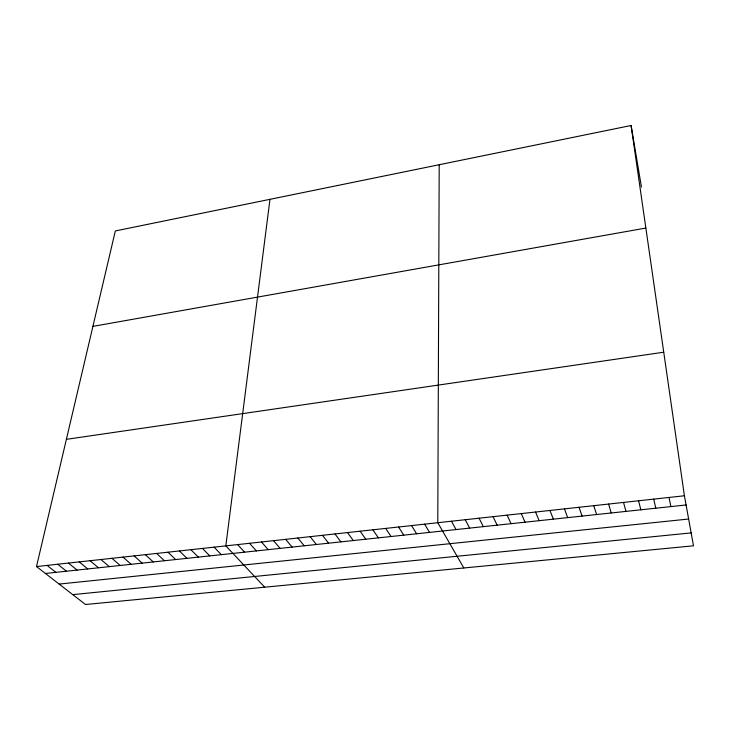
<?xml version="1.0" encoding="UTF-8"?>
<svg xmlns="http://www.w3.org/2000/svg" width="730" height="730" viewBox="0 0 730 730"><rect width="100%" height="100%" fill="white"/><g stroke="black" fill="none" stroke-linecap="round" stroke-linejoin="round"><path stroke-width="1.09" d="M439.204 164.734L437.781 522.716L463.824 567.976M269.972 199.326L225.825 545.876L264.716 587.203M631.094 125.496L684.411 495.77L693.5 545.803L85.519 604.504L36.5 566.562L115.331 230.945L631.094 125.496L641.451 187.09M92.911 326.383L645.858 228.052M66.384 439.341L663.743 352.207M36.5 566.562L684.411 495.77M45.424 573.47L686.081 504.968M59.139 584.082L688.636 519.03M72.763 594.631L691.155 532.9M47.076 565.403L55.909 572.347M57.716 564.244L66.448 571.216M68.428 563.067L77.061 570.084M79.205 561.89L87.737 568.944M90.055 560.704L98.486 567.794M100.968 559.518L109.299 566.635M111.955 558.313L120.176 565.476M123.005 557.109L131.135 564.299M134.137 555.895L142.149 563.122M145.334 554.663L153.245 561.936M156.612 553.431L164.405 560.74M167.955 552.199L175.647 559.545M179.379 550.949L186.953 558.331M190.877 549.69L198.332 557.118M202.447 548.431L209.784 555.895M214.1 547.153L221.318 554.663M237.624 544.58L244.605 552.172M249.505 543.284L256.367 550.913M261.468 541.979L268.202 549.644M273.513 540.665L280.119 548.376M285.64 539.333L292.119 547.089M297.849 538.001L304.191 545.803M310.131 536.659L316.346 544.498M322.505 535.309L328.582 543.193M334.97 533.949L340.901 541.87M347.507 532.581L353.311 540.547M360.136 531.194L365.803 539.214M372.857 529.807L378.368 537.864M385.659 528.411L391.034 536.514M398.553 526.996L403.781 535.154M411.537 525.582L416.611 533.776M424.614 524.149L429.541 532.398M451.441 521.22L456.058 529.56M465.211 519.714L469.655 528.109M479.072 518.2L483.351 526.64M493.042 516.676L497.148 525.171M507.104 515.143L511.046 523.684M521.284 513.591L525.053 522.187M535.555 512.031L539.151 520.682M549.945 510.462L553.358 519.158M564.436 508.874L567.666 517.634M579.036 507.277L582.084 516.092M593.755 505.671L596.611 514.531M608.574 504.056L611.247 512.971M623.511 502.423L625.984 511.392M638.558 500.78L640.84 509.805M653.724 499.119L655.805 508.208M669.008 497.449L670.888 506.593"/></g></svg>
